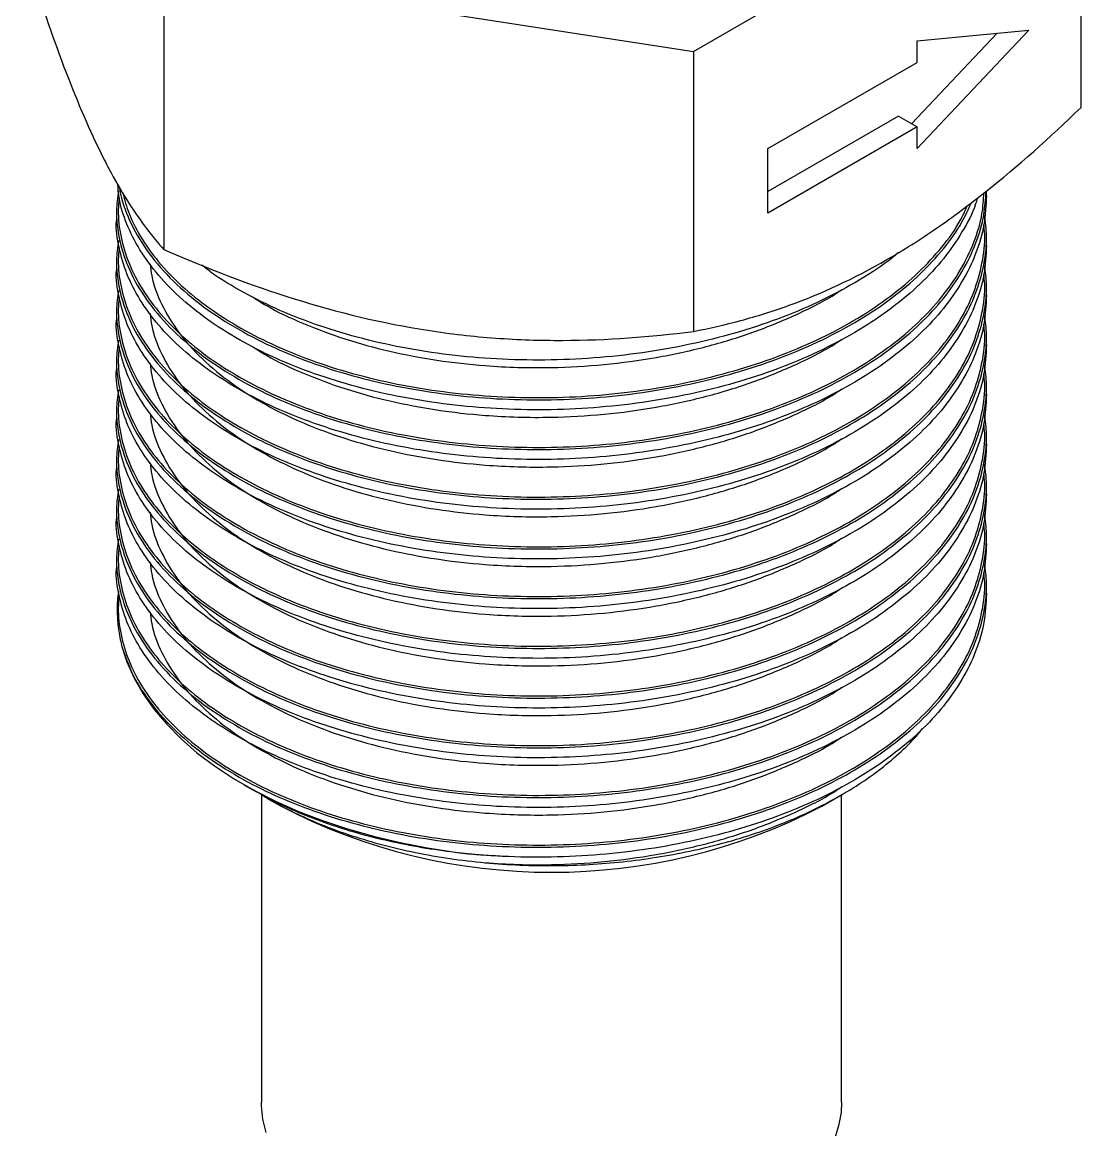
# Model space of a CAD drawing. Header units: millimetres. Extents: x 0 to 297, y 0 to 210.
# Drawn here: x 232.85 to 273, y 39.93 to 81.94 of the extents above; entities that cross this region are included whole.
import ezdxf

# ---------------------------------------------------------------- set-up
doc = ezdxf.new("R2010")
doc.units = ezdxf.units.MM

msp = doc.modelspace()

# ---------------------------------------------------------------- linework, layer by layer
at = {"color": 7, "linetype": 'Continuous', "lineweight": 25}
for p, q in [((258.3037538, 80.8215832), (273.0006918, 89.3059449)), ((273.0006918, 89.3059449), (273.0006918, 78.6909172)), ((238.2273633, 83.9270751), (258.3037538, 80.8215832)), ((238.2273633, 83.9270751), (238.2273633, 73.3120473)), ((269.8297332, 81.5213799), (266.5811209, 78.0829223)), ((271.0316757, 81.6369316), (266.7890349, 77.1463541)), ((266.7890349, 81.2290604), (271.0316757, 81.6369316)), ((266.7890349, 80.4125179), (266.7890349, 81.2290604)), ((258.3037538, 80.8215832), (258.3037538, 70.2065555)), ((261.1321807, 77.1468855), (266.7890349, 80.4125179)), ((266.0819294, 78.3710999), (261.1321821, 75.5136716)), ((266.0819294, 78.3710999), (266.7890349, 77.9628966)), ((266.7890349, 77.9628966), (261.1321807, 74.6972642)), ((266.7890349, 77.1463541), (266.7890349, 77.9628966)), ((261.1321807, 74.6972642), (261.1321807, 77.1468855)), ((269.4243012, 75.3518663), (269.4243012, 75.5402238)), ((236.4243014, 74.7873655), (236.4243014, 74.4091691)), ((269.4243012, 73.466475), (269.4243012, 73.8446714)), ((236.4243014, 72.9019742), (236.4243014, 72.5237778)), ((269.4243012, 71.5810806), (269.4243012, 71.9592771)), ((236.4243014, 71.0165799), (236.4243014, 70.6383834)), ((269.4243012, 69.6956893), (269.4243012, 70.0738857)), ((236.4243014, 69.1311886), (236.4243014, 68.7529921)), ((269.4243012, 67.8102949), (269.4243012, 68.1884914)), ((236.4243014, 67.2457942), (236.4243014, 66.8675978)), ((269.4243012, 65.9249036), (269.4243012, 66.3031001)), ((236.4243014, 65.3604029), (236.4243014, 64.9822065)), ((269.4243012, 64.0395093), (269.4243012, 64.4177057)), ((236.4243014, 63.4750101), (236.4243014, 63.0968136)), ((269.4243012, 62.154118), (269.4243012, 62.5323129)), ((236.4243014, 61.5896172), (236.4243014, 61.2114208)), ((269.4243012, 60.2687251), (269.4243012, 60.6469201)), ((241.2551435, 53.0155342), (241.6167735, 52.8067018)), ((241.9243011, 52.6442907), (241.9243011, 40.9693677)), ((263.1790155, 52.1987279), (263.8987082, 52.6143327)), ((263.9243015, 40.9693677), (263.9243015, 52.6378679)), ((242.1958593, 52.4722933), (242.6695871, 52.1987279))]:
    msp.add_line(p, q, dxfattribs=at)
at = {"color": 7, "linetype": 'Continuous', "lineweight": 25, "flags": 128}
for points in [[(236.6189349, 58.2910808), (236.8223158, 57.6702835), (237.096539, 57.0586346), (237.440397, 56.4588256), (237.8523782, 55.873496), (238.3306685, 55.30522), (238.8731658, 54.756499), (239.4774815, 54.229746), (240.1409572, 53.7272788), (240.8606745, 53.2513083), (241.633467, 52.8039286), (242.4559337, 52.3871076), (243.324456, 52.0026788), (244.2352145, 51.6523346), (245.1842015, 51.3376161), (246.1672415, 51.0599073), (247.1800098, 50.8204304), (248.2180498, 50.6202392), (249.2767965, 50.460214), (250.3515898, 50.3410589)], [(242.1044825, 39.8247185), (241.9800183, 40.3310364), (241.9265316, 40.8414938), (241.9243011, 40.9693677)], [(263.9243015, 40.9693677), (263.9042323, 40.5859544), (263.8151846, 40.077154), (263.6555057, 39.5741399)]]:
    msp.add_lwpolyline(points, dxfattribs=at)
at = {"color": 7, "linetype": 'Continuous', "lineweight": 25}
msp.add_arc((252.9243013, 71.9262247), 22.2336074, 242.53376312, 297.46623688, dxfattribs=at)
for points, knots in [([(232.84791, 84.9019002), (233.2841443, 83.5032933), (233.7244397, 82.1749507), (234.6169027, 79.7236802), (235.0691595, 78.6022947), (235.6438086, 77.3619599), (235.7595217, 77.1212205), (235.9901745, 76.6593093), (236.1049534, 76.4383953), (236.4477308, 75.8042564), (236.674167, 75.419687), (237.3480606, 74.3653032), (237.7901342, 73.7942409), (238.2273628, 73.3120462)], [0, 0, 0, 0, 0.25, 0.25, 0.5, 0.5, 0.5625, 0.5625, 0.625, 0.625, 0.75, 0.75, 1, 1, 1, 1]), ([(258.3037541, 70.2065542), (258.8967706, 70.3206308), (259.4966254, 70.4566381), (260.7138923, 70.7849611), (261.3254653, 70.9758788), (263.1650249, 71.6411821), (264.4001238, 72.2105853), (266.2682737, 73.2882921), (266.8935447, 73.6843726), (267.8352537, 74.3333432), (268.1493942, 74.5585535), (268.7718898, 75.0211696), (269.0811394, 75.2591781), (270.6182542, 76.4798445), (271.818897, 77.5537821), (273.0006926, 78.6909161)], [0, 0, 0, 0, 0.125, 0.125, 0.25, 0.25, 0.5, 0.5, 0.625, 0.625, 0.6875, 0.6875, 0.75, 0.75, 1, 1, 1, 1]), ([(269.0681024, 75.2527855), (269.0492186, 75.1831925), (268.931428, 74.7490947), (268.5163122, 73.9777676), (267.8229693, 72.9587384), (266.9275611, 71.9947965), (265.8579622, 71.0881654), (264.6163648, 70.2512889), (263.2262721, 69.5002957), (261.7145855, 68.8483873), (260.1002718, 68.3012574), (258.3950299, 67.8596426), (256.6099807, 67.5277953), (254.7712246, 67.3128722), (252.9136682, 67.2191536), (251.0687592, 67.2464073), (249.251027, 67.3923221), (247.4729463, 67.653459), (245.7520163, 68.0300191), (244.120246, 68.5165099), (242.6080713, 69.103), (241.2275035, 69.7830659), (239.9884801, 70.5507703), (238.903649, 71.401041), (237.9967034, 72.3211819), (237.2889235, 73.2846634), (236.7979928, 74.2722622), (236.5236401, 75.1045338), (236.4874792, 75.6078303), (236.4754005, 75.7759448)], [0, 0, 0, 0, 0.0074642144, 0.0465592894, 0.0852601535, 0.1237647151, 0.1627307897, 0.2019456805, 0.241160573, 0.2801266459, 0.3186312074, 0.3573320715, 0.3964271466, 0.435672114, 0.4748170167, 0.5136156913, 0.552075557, 0.5909626743, 0.630147542, 0.6693824724, 0.7084179041, 0.7470117582, 0.7860664178, 0.8255702869, 0.8652723959, 0.9049141212, 0.9431701484, 0.9810173009, 1, 1, 1, 1]), ([(236.5304495, 75.6853938), (236.5571269, 75.5432474), (236.6557264, 75.0178754), (237.0278533, 74.1203203), (237.7236153, 73.0212688), (238.6754786, 71.9791163), (239.85021, 71.0186776), (241.1751182, 70.1870859), (242.6080529, 69.4812008), (244.120251, 68.8947052), (245.752015, 68.4082158), (247.4729466, 68.0316554), (249.2510269, 67.7705185), (251.0687593, 67.6246037), (252.9136682, 67.59735), (254.7712247, 67.6910688), (256.6099805, 67.9059914), (258.3950306, 68.2378403), (260.100269, 68.679449), (261.714596, 69.2265837), (263.226232, 69.8784973), (264.6165154, 70.6294644), (265.8574017, 71.4664401), (266.9296279, 72.3727045), (267.8153396, 73.3379996), (268.4681638, 74.2450721), (268.7368964, 74.8436315), (268.8469375, 75.0887306)], [0, 0, 0, 0, 0.0167511363, 0.0619120482, 0.1076235144, 0.1535250132, 0.1992463602, 0.2444259452, 0.2845207719, 0.32507435, 0.3658351855, 0.4065440113, 0.4469435068, 0.4868991342, 0.5272067473, 0.5678740538, 0.6086453168, 0.6492608578, 0.6894668545, 0.7294689179, 0.7699504396, 0.810690458, 0.8514304745, 0.891911998, 0.9319140596, 0.9721200582, 1, 1, 1, 1]), ([(269.4234036, 75.3518948), (269.403889, 74.9855104), (269.3646396, 74.2486061), (269.0408066, 73.1557626), (268.5283112, 72.0911695), (267.8197873, 71.0736636), (266.9284231, 70.1093142), (265.8577284, 69.2028001), (264.6164277, 68.3658855), (263.2262552, 67.6149086), (261.71459, 66.9629911), (260.1002706, 66.4158635), (258.3950302, 65.9742485), (256.6099807, 65.6423996), (254.7712245, 65.427483), (252.9136682, 65.3337583), (251.0687593, 65.3610118), (249.2510269, 65.5069332), (247.4729465, 65.7680621), (245.752016, 66.1446292), (244.1202471, 66.6311183), (242.6080673, 67.2176085), (241.2275186, 67.8976758), (239.9884227, 68.6653743), (238.9038668, 69.5156488), (237.9958869, 70.4357806), (237.2919199, 71.3992943), (236.7872925, 72.3867776), (236.5078803, 73.3875843), (236.3908208, 74.0655701), (236.4249, 74.4061529), (236.425199, 74.4091406)], [0, 0, 0, 0, 0.0355983772, 0.0715985738, 0.1074612712, 0.1429623509, 0.1782833583, 0.2140277194, 0.2500003277, 0.2859729344, 0.321717297, 0.3570383045, 0.3925393842, 0.4284020815, 0.4644022766, 0.5003106834, 0.5359014867, 0.5711814922, 0.6068534273, 0.6427984916, 0.678789481, 0.7145974664, 0.7500003836, 0.7858260087, 0.822063701, 0.8584832428, 0.8948473934, 0.9299404153, 0.9646583682, 0.9996899719, 1, 1, 1, 1]), ([(236.4994927, 75.535632), (236.4646066, 75.2833628), (236.3971826, 74.7958032), (236.4602645, 74.0725757), (236.6332938, 73.2224401), (237.0231465, 72.2346062), (237.724889, 71.1359649), (238.675138, 70.0937016), (239.8503003, 69.1332924), (241.1750971, 68.3016931), (242.6080583, 67.5958099), (244.1202495, 67.0093134), (245.7520153, 66.5228261), (247.4729466, 66.1462585), (249.2510268, 65.8851297), (251.0687593, 65.7392079), (252.9136682, 65.7119561), (254.7712246, 65.8056742), (256.6099806, 66.0205975), (258.3950302, 66.3524445), (260.1002705, 66.79406), (261.7145901, 67.3411875), (263.2262548, 67.9931051), (264.6164295, 68.7440818), (265.8577215, 69.5809969), (266.9284483, 70.4875094), (267.8196943, 71.4518647), (268.5286622, 72.4693485), (269.0394799, 73.5340251), (269.3490305, 74.558522), (269.3871983, 75.2264253), (269.4041965, 75.5238793)], [0, 0, 0, 0, 0.0257009343, 0.0496720782, 0.0734282561, 0.1125541004, 0.1521569274, 0.1919243905, 0.2315357762, 0.2706777982, 0.3054145624, 0.3405487729, 0.3758625439, 0.411131254, 0.4461319741, 0.4807481393, 0.5156692543, 0.550901995, 0.5862248001, 0.621412693, 0.6562457726, 0.6909021683, 0.7259739532, 0.7612696874, 0.7965654232, 0.8316372065, 0.8662936022, 0.9011266818, 0.9363145747, 0.9716373798, 1, 1, 1, 1]), ([(236.4994927, 73.6502376), (236.4646066, 73.3979702), (236.3971826, 72.9104141), (236.4602645, 72.187179), (236.6332938, 71.3370511), (237.0231465, 70.3492152), (237.724889, 69.2505696), (238.675138, 68.2083075), (239.8503003, 67.247898), (241.1750971, 66.4162988), (242.6080583, 65.7104155), (244.1202495, 65.1239194), (245.7520154, 64.6374302), (247.4729465, 64.2608697), (249.2510269, 63.9997329), (251.0687593, 63.8538181), (252.9136682, 63.8265644), (254.7712246, 63.920283), (256.6099806, 64.1352061), (258.3950302, 64.4670533), (260.1002707, 64.9086683), (261.7145895, 65.4557977), (263.2262568, 66.1077082), (264.6164222, 66.8586933), (265.8577485, 67.6956), (266.928349, 68.6021195), (267.8200607, 69.566473), (268.5272803, 70.5839573), (269.0447035, 71.6486336), (269.3509891, 72.7443175), (269.4639622, 73.734007), (269.3849439, 74.3501508), (269.3531725, 74.5978874)], [0, 0, 0, 0, 0.0249387454, 0.0481989962, 0.0712506591, 0.109216182, 0.1476445405, 0.1862326542, 0.2246693192, 0.26265054, 0.2963571459, 0.3304494113, 0.3647159122, 0.3989386902, 0.4329014226, 0.4664910075, 0.500376497, 0.5345643708, 0.5688396378, 0.6029839937, 0.6367840587, 0.6704126795, 0.7044443692, 0.7386933697, 0.7729423688, 0.8069740599, 0.8406026808, 0.8744027458, 0.9085471017, 0.9428223672, 0.9770102424, 1, 1, 1, 1]), ([(269.4234036, 73.4665035), (269.403889, 73.1001191), (269.3646396, 72.3632148), (269.0408066, 71.2703713), (268.5283112, 70.2057783), (267.8197873, 69.1882719), (266.928423, 68.2239244), (265.8577284, 67.3174032), (264.6164276, 66.4804969), (263.2262553, 65.7295117), (261.7145899, 65.0776012), (260.1002706, 64.5304719), (258.3950302, 64.0888569), (256.6099806, 63.7570096), (254.7712246, 63.5420865), (252.9136682, 63.4483679), (251.0687592, 63.4756216), (249.251027, 63.6215364), (247.4729464, 63.8826733), (245.752016, 64.2592334), (244.1202471, 64.7457242), (242.6080673, 65.3322143), (241.2275186, 66.0122804), (239.9884226, 66.7799841), (238.9038668, 67.6302571), (237.9958869, 68.5503894), (237.2919199, 69.513903), (236.7872925, 70.5013862), (236.5078803, 71.502193), (236.3908208, 72.1801788), (236.4249, 72.5207616), (236.425199, 72.5237493)], [0, 0, 0, 0, 0.0355983772, 0.0715985738, 0.1074612712, 0.1429623509, 0.1782833583, 0.214027721, 0.2500003277, 0.285972936, 0.321717297, 0.3570383045, 0.3925393842, 0.4284020815, 0.4644022782, 0.5003106834, 0.5359014867, 0.5711814938, 0.6068534272, 0.6427984932, 0.6787894826, 0.714597468, 0.7500003852, 0.7858260087, 0.822063701, 0.8584832428, 0.8948473934, 0.9299404153, 0.9646583682, 0.9996899719, 1, 1, 1, 1]), ([(238.2273628, 73.3120462), (239.8554115, 72.6014591), (241.4986161, 71.9675413), (244.8293334, 70.9238449), (246.5171787, 70.5157495), (248.6617986, 70.1817395), (249.0936456, 70.1235004), (249.9544534, 70.0253699), (250.3828142, 69.9854829), (251.6620769, 69.8919654), (252.5071483, 69.8645265), (255.0221535, 69.8729939), (256.6719946, 69.9991608), (258.3037541, 70.2065542)], [0, 0, 0, 0, 0.25, 0.25, 0.5, 0.5, 0.5625, 0.5625, 0.625, 0.625, 0.75, 0.75, 1, 1, 1, 1]), ([(266.0803467, 73.1974689), (265.9989122, 73.1271677), (265.5630327, 72.7508794), (264.6076645, 72.1403062), (263.2285876, 71.3847267), (261.713975, 70.7340318), (260.1004354, 70.1865809), (258.3949855, 69.7450523), (256.6099926, 69.4131816), (254.7712216, 69.1982648), (252.9136683, 69.1045447), (251.0687618, 69.1317983), (249.2510169, 69.2777148), (247.4729845, 69.5388634), (245.7518727, 69.9153559), (244.1207813, 70.4021239), (242.6060947, 70.9875819), (241.2348256, 71.6714701), (240.2464847, 72.2557436), (239.7763411, 72.6344196), (239.6574255, 72.7301998)], [0, 0, 0, 0, 0.0139562355, 0.0747010151, 0.1354457918, 0.1958051466, 0.2554496069, 0.3153981444, 0.3759573238, 0.4367486901, 0.4973850537, 0.5574851019, 0.6170603248, 0.6772973754, 0.7379956431, 0.7987714616, 0.8592382522, 0.9190210286, 0.9795176064, 1, 1, 1, 1]), ([(236.4994927, 71.7648463), (236.4646066, 71.5125771), (236.3971826, 71.0250175), (236.4602645, 70.3017901), (236.6332938, 69.4516544), (237.0231465, 68.4638206), (237.724889, 67.3651792), (238.675138, 66.322916), (239.8503003, 65.3625068), (241.1750971, 64.5309074), (242.6080583, 63.8250243), (244.1202495, 63.2385277), (245.7520153, 62.7520404), (247.4729466, 62.3754728), (249.2510268, 62.114344), (251.0687593, 61.9684226), (252.9136682, 61.9411691), (254.7712245, 62.0348938), (256.6099807, 62.2498104), (258.3950302, 62.5816592), (260.1002707, 63.0232742), (261.7145896, 63.5704019), (263.2262567, 64.2223194), (264.6164223, 64.9732962), (265.8577484, 65.8102112), (266.928349, 66.7167238), (267.8200607, 67.6810789), (268.5272803, 68.6985633), (269.0447035, 69.7632378), (269.3509891, 70.8589288), (269.4639622, 71.8486106), (269.3849439, 72.464758), (269.3531725, 72.7124961)], [0, 0, 0, 0, 0.02493874382, 0.04819899615, 0.07125065757, 0.10921618044, 0.14764454047, 0.18623265419, 0.22466931921, 0.26265053998, 0.29635714588, 0.33044941134, 0.36471591225, 0.39893868864, 0.43290142256, 0.46649100601, 0.50037649552, 0.53456437079, 0.56883963627, 0.60298399219, 0.63678405719, 0.670412678, 0.70444436916, 0.7386933682, 0.77294236879, 0.80697405842, 0.84060267923, 0.87440274423, 0.90854710015, 0.94282236718, 0.97701024091, 1, 1, 1, 1]), ([(269.4234036, 71.5811091), (269.403889, 71.2147248), (269.3646396, 70.4778204), (269.0408066, 69.3849769), (268.5283112, 68.3203838), (267.8197873, 67.302878), (266.9284231, 66.3385285), (265.8577284, 65.4320144), (264.6164277, 64.5950998), (263.2262552, 63.8441229), (261.71459, 63.1922054), (260.1002706, 62.6450778), (258.3950302, 62.2034628), (256.6099807, 61.8716139), (254.7712245, 61.6566973), (252.9136682, 61.5629726), (251.0687593, 61.5902261), (249.2510269, 61.7361475), (247.4729465, 61.9972765), (245.752016, 62.3738436), (244.1202471, 62.8603326), (242.6080673, 63.4468228), (241.2275186, 64.1268902), (239.9884227, 64.8945886), (238.9038668, 65.7448631), (237.9958869, 66.6649948), (237.2919199, 67.6285091), (236.7872925, 68.6159903), (236.5078803, 69.6168043), (236.3908208, 70.2947844), (236.4249, 70.6353672), (236.425199, 70.6383549)], [0, 0, 0, 0, 0.0355983772, 0.0715985738, 0.1074612712, 0.1429623509, 0.1782833583, 0.2140277194, 0.2500003277, 0.2859729344, 0.321717297, 0.3570383045, 0.3925393842, 0.4284020815, 0.4644022766, 0.5003106834, 0.5359014867, 0.5711814922, 0.6068534273, 0.6427984916, 0.678789481, 0.7145974664, 0.7500003836, 0.7858260087, 0.822063701, 0.8584832428, 0.8948473934, 0.9299404152, 0.9646583666, 0.9996899719, 1, 1, 1, 1]), ([(236.4994927, 69.879452), (236.4646066, 69.6271845), (236.3971826, 69.1396284), (236.4602645, 68.4163934), (236.6332938, 67.5662655), (237.0231465, 66.5784296), (237.724889, 65.4797839), (238.675138, 64.4375219), (239.8503003, 63.4771124), (241.1750971, 62.6455131), (242.6080583, 61.9396298), (244.1202495, 61.3531337), (245.7520154, 60.8666445), (247.4729465, 60.490084), (249.2510269, 60.2289472), (251.0687593, 60.0830324), (252.9136682, 60.0557787), (254.7712246, 60.1494973), (256.6099806, 60.3644204), (258.3950302, 60.6962677), (260.1002707, 61.1378826), (261.7145895, 61.685012), (263.2262568, 62.3369225), (264.6164222, 63.0879076), (265.8577485, 63.9248143), (266.928349, 64.8313339), (267.8200607, 65.7956872), (268.5272803, 66.813172), (269.0447035, 67.8778465), (269.3509891, 68.9735371), (269.4639622, 69.9632206), (269.3849439, 70.5793649), (269.3531725, 70.8271017)], [0, 0, 0, 0, 0.0249387454, 0.0481989962, 0.0712506591, 0.109216182, 0.1476445405, 0.1862326542, 0.2246693192, 0.26265054, 0.2963571459, 0.3304494113, 0.3647159122, 0.3989386902, 0.4329014226, 0.4664910075, 0.500376497, 0.5345643707, 0.5688396378, 0.6029839937, 0.6367840587, 0.6704126795, 0.7044443691, 0.7386933697, 0.7729423688, 0.8069740599, 0.8406026807, 0.8744027457, 0.9085471017, 0.9428223687, 0.9770102424, 1, 1, 1, 1]), ([(269.4234036, 69.6957178), (269.403889, 69.3293334), (269.3646396, 68.5924291), (269.0408066, 67.4995856), (268.5283112, 66.4349926), (267.8197873, 65.4174863), (266.928423, 64.4531387), (265.8577284, 63.5466175), (264.6164276, 62.7097113), (263.2262553, 61.958726), (261.7145899, 61.3068156), (260.1002706, 60.7596862), (258.3950302, 60.3180712), (256.6099806, 59.986224), (254.7712246, 59.7713008), (252.9136682, 59.6775827), (251.0687593, 59.7048345), (249.2510269, 59.850756), (247.4729464, 60.1118862), (245.752016, 60.4884481), (244.1202471, 60.9749385), (242.6080673, 61.5614287), (241.2275186, 62.2414947), (239.9884226, 63.0091984), (238.9038668, 63.8594715), (237.9958869, 64.7796037), (237.2919199, 65.7431173), (236.7872925, 66.7306006), (236.5078803, 67.7314073), (236.3908208, 68.4093931), (236.4249, 68.7499759), (236.425199, 68.7529636)], [0, 0, 0, 0, 0.0355983772, 0.0715985738, 0.1074612711, 0.1429623509, 0.1782833583, 0.214027721, 0.2500003277, 0.285972936, 0.321717297, 0.3570383045, 0.3925393842, 0.4284020815, 0.4644022782, 0.5003106834, 0.5359014867, 0.5711814922, 0.6068534272, 0.6427984932, 0.6787894826, 0.714597468, 0.7500003852, 0.7858260087, 0.8220637011, 0.8584832428, 0.8948473934, 0.9299404153, 0.9646583682, 0.9996899719, 1, 1, 1, 1]), ([(236.4994927, 67.9940606), (236.4646066, 67.7417914), (236.3971826, 67.2542319), (236.4602645, 66.5310044), (236.6332938, 65.6808688), (237.0231465, 64.6930349), (237.724889, 63.5943936), (238.675138, 62.5521303), (239.8503003, 61.5917211), (241.1750971, 60.7601218), (242.6080583, 60.0542386), (244.1202495, 59.467742), (245.7520153, 58.9812547), (247.4729466, 58.6046871), (249.2510268, 58.3435583), (251.0687593, 58.1976369), (252.9136682, 58.1703834), (254.7712245, 58.2641081), (256.6099807, 58.4790247), (258.3950302, 58.8108736), (260.1002707, 59.2524886), (261.7145896, 59.7996162), (263.2262567, 60.4515337), (264.6164223, 61.2025105), (265.8577484, 62.0394256), (266.928349, 62.9459381), (267.8200607, 63.9102933), (268.5272803, 64.9277776), (269.0447035, 65.9924521), (269.3509891, 67.0881431), (269.4639622, 68.077825), (269.3849439, 68.6939723), (269.3531725, 68.9417104)], [0, 0, 0, 0, 0.02493874382, 0.04819899615, 0.07125065757, 0.10921618044, 0.14764454047, 0.18623265419, 0.22466931921, 0.26265053998, 0.29635714588, 0.33044941134, 0.36471591225, 0.39893868864, 0.43290142256, 0.46649100601, 0.50037649552, 0.53456437079, 0.56883963627, 0.60298399219, 0.63678405719, 0.670412678, 0.70444436916, 0.7386933682, 0.77294236879, 0.80697405842, 0.84060267923, 0.87440274423, 0.90854710015, 0.94282236718, 0.97701024091, 1, 1, 1, 1]), ([(269.4234036, 67.8103235), (269.403889, 67.4439391), (269.3646396, 66.7070347), (269.0408066, 65.6141917), (268.5283113, 64.5495968), (267.8197873, 63.5320975), (266.9284231, 62.5677415), (265.8577284, 61.6612291), (264.6164277, 60.8243144), (263.2262553, 60.0733359), (261.7145899, 59.421425), (260.1002706, 58.8742907), (258.3950302, 58.4326775), (256.6099807, 58.1008282), (254.7712245, 57.8859117), (252.9136682, 57.7921869), (251.0687593, 57.8194405), (249.2510269, 57.9653618), (247.4729465, 58.2264908), (245.752016, 58.6030579), (244.1202471, 59.0895469), (242.6080673, 59.6760371), (241.2275186, 60.3561045), (239.9884227, 61.1238029), (238.9038668, 61.9740776), (237.995887, 62.8942088), (237.2919198, 63.8577247), (236.7872925, 64.8452179), (236.5078802, 65.8459647), (236.390821, 66.5241177), (236.4249, 66.8645826), (236.425199, 66.8675693)], [0, 0, 0, 0, 0.03559837717, 0.07159857382, 0.10746127116, 0.14296234929, 0.17828335831, 0.21402771935, 0.25000032768, 0.28597293438, 0.32171729542, 0.35703830445, 0.39253938416, 0.4284020815, 0.46440227652, 0.50031068337, 0.53590148664, 0.57118149216, 0.60685342723, 0.64279849161, 0.67878948098, 0.71459746637, 0.75000038358, 0.78582600867, 0.822063701, 0.85848324274, 0.89484739174, 0.9299404152, 0.96465836661, 0.99968997032, 1, 1, 1, 1]), ([(236.4994927, 66.1086663), (236.4646066, 65.8563989), (236.3971826, 65.3688428), (236.4602645, 64.6456077), (236.6332938, 63.79548), (237.0231465, 62.8076425), (237.724889, 61.7090036), (238.675138, 60.6667348), (239.8503003, 59.7063271), (241.1750971, 58.8747274), (242.6080583, 58.1688442), (244.1202495, 57.582348), (245.7520154, 57.0958593), (247.4729466, 56.7192969), (249.2510268, 56.4581668), (251.0687593, 56.3122453), (252.9136682, 56.2849934), (254.7712246, 56.3787116), (256.6099806, 56.5936348), (258.3950302, 56.925482), (260.1002707, 57.367097), (261.7145895, 57.9142263), (263.2262568, 58.5661368), (264.6164222, 59.317122), (265.8577485, 60.1540287), (266.928349, 61.0605482), (267.8200607, 62.0249016), (268.5272803, 63.0423864), (269.0447035, 64.1070609), (269.3509891, 65.2027514), (269.4639622, 66.1924349), (269.3849439, 66.8085792), (269.3531725, 67.0563161)], [0, 0, 0, 0, 0.0249387454, 0.0481989962, 0.0712506591, 0.109216182, 0.147644542, 0.1862326542, 0.2246693192, 0.2626505399, 0.2963571458, 0.3304494113, 0.3647159122, 0.3989386901, 0.4329014241, 0.4664910075, 0.500376497, 0.5345643708, 0.5688396378, 0.6029839937, 0.6367840587, 0.6704126795, 0.7044443692, 0.7386933697, 0.7729423688, 0.8069740599, 0.8406026807, 0.8744027457, 0.9085471017, 0.9428223687, 0.9770102424, 1, 1, 1, 1]), ([(269.4234036, 65.9249321), (269.403889, 65.5585478), (269.3646396, 64.8216435), (269.0408066, 63.7288), (268.5283112, 62.6642069), (267.8197873, 61.646701), (266.9284231, 60.6823517), (265.8577284, 59.7758371), (264.6164276, 58.9389242), (263.2262553, 58.1879407), (261.7145899, 57.5360298), (260.1002706, 56.9889006), (258.3950302, 56.5472856), (256.6099806, 56.2154383), (254.7712246, 56.0005151), (252.9136682, 55.906797), (251.0687593, 55.9340489), (249.2510269, 56.0799704), (247.4729464, 56.3411005), (245.752016, 56.7176627), (244.1202472, 57.2041518), (242.6080672, 57.7906469), (241.2275186, 58.4707129), (239.9884227, 59.2384117), (238.9038668, 60.0886861), (237.9958869, 61.008818), (237.2919199, 61.9723317), (236.7872925, 62.9598149), (236.5078803, 63.9606216), (236.3908208, 64.6386075), (236.4249, 64.9791902), (236.425199, 64.9821779)], [0, 0, 0, 0, 0.0355983772, 0.0715985738, 0.1074612712, 0.1429623509, 0.1782833583, 0.2140277194, 0.2500003277, 0.285972936, 0.321717297, 0.3570383045, 0.3925393842, 0.4284020815, 0.4644022782, 0.5003106834, 0.5359014867, 0.5711814922, 0.6068534273, 0.6427984933, 0.6787894826, 0.7145974664, 0.7500003836, 0.7858260087, 0.8220637011, 0.8584832428, 0.8948473934, 0.9299404153, 0.9646583682, 0.9996899719, 1, 1, 1, 1]), ([(236.4994927, 64.2232735), (236.4646066, 63.9710058), (236.3971826, 63.4834492), (236.4602645, 62.7602174), (236.6332938, 61.9100863), (237.0231465, 60.9222482), (237.724889, 59.8236082), (238.675138, 58.7813446), (239.8503003, 57.8209355), (241.1750971, 56.9893361), (242.6080583, 56.2834529), (244.1202495, 55.6969566), (245.7520154, 55.2104683), (247.4729466, 54.8339043), (249.2510269, 54.5727715), (251.0687593, 54.4268532), (252.9136682, 54.3996004), (254.7712246, 54.4933188), (256.6099806, 54.7082418), (258.3950302, 55.0400898), (260.1002707, 55.4817017), (261.7145895, 56.0288335), (263.2262567, 56.6807466), (264.6164222, 57.4317278), (265.8577485, 58.2686386), (266.928349, 59.1751547), (267.8200607, 60.139509), (268.5272803, 61.1569933), (269.0447035, 62.2216687), (269.3509891, 63.3173562), (269.4639622, 64.3070419), (269.3849439, 64.9231874), (269.3531725, 65.1709248)], [0, 0, 0, 0, 0.0249387453, 0.0481989969, 0.071250659, 0.1092161811, 0.1476445411, 0.1862326548, 0.2246693198, 0.2626505406, 0.2963571464, 0.3304494119, 0.3647159127, 0.3989386899, 0.432901423, 0.4664910072, 0.5003764967, 0.5345643704, 0.5688396374, 0.6029839933, 0.6367840575, 0.670412679, 0.7044443694, 0.7386933692, 0.772942369, 0.8069740593, 0.8406026801, 0.8744027451, 0.908547101, 0.9428223672, 0.9770102417, 1, 1, 1, 1]), ([(269.4234036, 64.0395378), (269.403889, 63.6731533), (269.3646396, 62.9362486), (269.0408066, 61.8434076), (268.5283112, 60.7788139), (267.8197873, 59.761308), (266.9284231, 58.7969595), (265.8577284, 57.8904418), (264.6164276, 57.0535314), (263.2262553, 56.3025503), (261.7145899, 55.6506363), (260.1002706, 55.1035079), (258.3950302, 54.6618927), (256.6099806, 54.3300455), (254.7712246, 54.1151223), (252.9136682, 54.021404), (251.0687593, 54.0486567), (249.2510269, 54.194575), (247.4729464, 54.4557079), (245.752016, 54.8322715), (244.1202471, 55.3187614), (242.6080673, 55.9052516), (241.2275186, 56.5853183), (239.9884226, 57.3530194), (238.9038668, 58.2032931), (237.9958869, 59.1234252), (237.2919199, 60.0869388), (236.7872925, 61.0744221), (236.5078803, 62.0752288), (236.3908208, 62.7532146), (236.4249, 63.0937974), (236.425199, 63.0967851)], [0, 0, 0, 0, 0.0355983772, 0.0715985731, 0.1074612704, 0.1429623502, 0.1782833577, 0.2140277195, 0.2500003271, 0.2859729346, 0.3217172965, 0.357038304, 0.3925393837, 0.4284020811, 0.4644022778, 0.500310683, 0.5359014863, 0.5711814926, 0.6068534269, 0.6427984922, 0.6787894816, 0.714597467, 0.7500003842, 0.7858260085, 0.8220637009, 0.8584832427, 0.8948473933, 0.9299404152, 0.9646583682, 0.9996899719, 1, 1, 1, 1]), ([(236.4994927, 62.3378821), (236.4646066, 62.0856138), (236.3971826, 61.598056), (236.4602645, 60.8748247), (236.6332938, 60.024693), (237.0231465, 59.0368581), (237.724889, 57.9382146), (238.675138, 56.8959519), (239.8503003, 55.9355426), (241.1750971, 55.1039433), (242.6080583, 54.39806), (244.1202495, 53.8115637), (245.7520154, 53.3250755), (247.4729466, 52.9485114), (249.2510269, 52.6873786), (251.0687593, 52.5414603), (252.9136682, 52.5142076), (254.7712246, 52.607926), (256.6099806, 52.8228489), (258.3950302, 53.154697), (260.1002707, 53.5963089), (261.7145895, 54.1434407), (263.2262567, 54.7953538), (264.6164222, 55.546335), (265.8577485, 56.3832458), (266.928349, 57.2897618), (267.8200607, 58.2541162), (268.5272803, 59.2716005), (269.0447035, 60.3362759), (269.3509891, 61.4319633), (269.4639622, 62.421649), (269.3849439, 63.0377945), (269.3531725, 63.2855319)], [0, 0, 0, 0, 0.0249387446, 0.0481989962, 0.0712506583, 0.1092161812, 0.1476445405, 0.1862326542, 0.2246693192, 0.26265054, 0.2963571459, 0.3304494113, 0.3647159122, 0.3989386894, 0.4329014226, 0.4664910068, 0.5003764963, 0.53456437, 0.568839637, 0.602983993, 0.6367840572, 0.6704126788, 0.7044443692, 0.738693369, 0.7729423688, 0.8069740592, 0.84060268, 0.874402745, 0.9085471009, 0.9428223672, 0.9770102417, 1, 1, 1, 1]), ([(269.4234036, 62.1541465), (269.403889, 61.7877613), (269.3646396, 61.0508554), (269.0408066, 59.9580149), (268.5283112, 58.8934211), (267.8197873, 57.8759152), (266.9284231, 56.9115666), (265.8577284, 56.005049), (264.6164276, 55.1681385), (263.2262553, 54.4171575), (261.7145899, 53.7652435), (260.1002706, 53.2181151), (258.3950302, 52.7764998), (256.6099806, 52.4446527), (254.7712246, 52.2297295), (252.9136682, 52.1360112), (251.0687593, 52.1632639), (249.2510269, 52.3091822), (247.4729464, 52.5703151), (245.752016, 52.9468787), (244.1202471, 53.4333686), (242.6080673, 54.0198587), (241.2275186, 54.6999255), (239.9884226, 55.4676265), (238.9038668, 56.3179003), (237.9958869, 57.2380324), (237.2919199, 58.201546), (236.7872925, 59.1890293), (236.5078803, 60.189836), (236.3908208, 60.8678218), (236.4249, 61.2084046), (236.425199, 61.2113923)], [0, 0, 0, 0, 0.035598378, 0.0715985738, 0.1074612712, 0.1429623509, 0.1782833583, 0.2140277202, 0.2500003277, 0.2859729352, 0.321717297, 0.3570383045, 0.3925393842, 0.4284020815, 0.4644022782, 0.5003106834, 0.5359014867, 0.571181493, 0.6068534273, 0.6427984924, 0.6787894818, 0.7145974672, 0.7500003844, 0.7858260087, 0.822063701, 0.8584832428, 0.8948473934, 0.9299404153, 0.9646583682, 0.9996899719, 1, 1, 1, 1]), ([(236.6189349, 58.2910808), (236.7491504, 57.9124187), (237.011169, 57.1504782), (237.7281303, 56.0530889), (238.6742712, 55.0104877), (239.85053, 54.0501687), (241.1750435, 53.218546), (242.6080721, 52.5126683), (244.1202458, 51.9261706), (245.7520164, 51.4396827), (247.4729463, 51.0631186), (249.251027, 50.8019858), (251.0687593, 50.6560675), (252.9136682, 50.6288148), (254.7712246, 50.7225331), (256.6099806, 50.9374563), (258.3950302, 51.2693035), (260.1002707, 51.7109187), (261.7145896, 52.2580471), (263.2262567, 52.9099611), (264.6164222, 53.6609421), (265.8577485, 54.497853), (266.928349, 55.404369), (267.8200607, 56.3687233), (268.5272803, 57.3862076), (269.0447035, 58.450883), (269.3509891, 59.5465705), (269.4639622, 60.5362562), (269.3849439, 61.1524017), (269.3531725, 61.4001391)], [0, 0, 0, 0, 0.0408781155, 0.0822545747, 0.1238030443, 0.1651884464, 0.2060834641, 0.2423759323, 0.2790836465, 0.315978963, 0.3528272015, 0.3893954461, 0.425561915, 0.4620469902, 0.4988576475, 0.5357624026, 0.5725262035, 0.6089193007, 0.645127801, 0.681770293, 0.7186467658, 0.7555232386, 0.7921657307, 0.828374231, 0.8647673281, 0.901531129, 0.9384358833, 0.9752465415, 1, 1, 1, 1]), ([(236.510362, 60.3440715), (236.5054488, 60.3199286), (236.4518907, 60.0567478), (236.4455173, 59.580415), (236.4811528, 58.9187888), (236.5729361, 58.500642), (236.6189349, 58.2910808)], [0, 0, 0, 0, 0.03551122359, 0.3871062706, 0.69283806391, 1, 1, 1, 1]), ([(269.4234036, 60.2687536), (269.403889, 59.9023693), (269.3646396, 59.165465), (269.0408066, 58.0726215), (268.5283112, 57.0080284), (267.8197873, 55.9905223), (266.9284231, 55.0261738), (265.8577284, 54.1196562), (264.6164276, 53.2827456), (263.2262554, 52.531765), (261.7145895, 51.8798496), (260.1002721, 51.3327263), (258.3950243, 50.8910915), (256.610003, 50.5593186), (254.771141, 50.3441168), (252.913978, 50.2514425), (251.4366217, 50.2701592), (250.589891, 50.3254875), (250.3515898, 50.3410589)], [0, 0, 0, 0, 0.06474301648, 0.13021682486, 0.19544056228, 0.2600066232, 0.32424518547, 0.3892537053, 0.45467733712, 0.52010096895, 0.58510948878, 0.64934805104, 0.71391411196, 0.77913784938, 0.84461165628, 0.90991852442, 0.97464776621, 1, 1, 1, 1]), ([(250.4104696, 50.0558365), (250.8502425, 50.0216795), (251.7331509, 49.9531044), (253.0548696, 49.9358701), (254.3582138, 49.9788971), (255.6388819, 50.0843997), (256.9142378, 50.2530421), (258.1626966, 50.4836852), (259.3693816, 50.7729125), (260.5298014, 51.1177841), (261.6462442, 51.5208351), (262.7046924, 51.9777545), (263.6904069, 52.4820236), (264.602118, 53.0316229), (265.4431618, 53.6285209), (266.1896472, 54.267034), (266.7097246, 54.7758037), (266.9457245, 55.0759385), (266.9998242, 55.1447403)], [0, 0, 0, 0, 0.0669232222, 0.1343581764, 0.1986525245, 0.2629468285, 0.3281594722, 0.394322811, 0.4586135903, 0.5229051826, 0.5885727263, 0.6542402709, 0.7189262451, 0.7836122192, 0.8492149901, 0.9157666662, 0.9806906878, 1, 1, 1, 1]), ([(249.437752, 50.4236882), (249.0108604, 50.47872), (248.1541634, 50.5891593), (246.91517, 50.8297982), (245.7170676, 51.1242729), (244.5753275, 51.4744171), (243.494154, 51.8791705), (242.4987478, 52.3203708), (241.9043099, 52.6497161), (241.6177519, 52.808482)], [0, 0, 0, 0, 0.1437282131, 0.2884374935, 0.4321657198, 0.5768749719, 0.7206031756, 0.8653124541, 1, 1, 1, 1]), ([(241.9243016, 52.6442913), (242.0598441, 52.5593981), (242.4813649, 52.2953907), (243.2682067, 51.9001525), (244.274848, 51.4597631), (245.3612427, 51.0672716), (246.5228573, 50.7230801), (247.7632629, 50.4340067), (249.060593, 50.2019072), (249.9593094, 50.1046567), (250.4104696, 50.0558365)], [0, 0, 0, 0, 0.0614637905, 0.1911450458, 0.3199323557, 0.4496063895, 0.5845427045, 0.7204994899, 0.8596893129, 1, 1, 1, 1]), ([(250.3515899, 50.3410586), (250.3345607, 50.3411128), (250.3157003, 50.342305), (250.278401, 50.3444848), (250.259543, 50.3457272), (250.2027514, 50.3496651), (250.1645839, 50.3525821), (250.0500215, 50.3617805), (249.9734184, 50.3685395), (249.7436595, 50.3900838), (249.5905032, 50.4061739), (249.4377517, 50.4236882)], [0, 0, 0, 0, 0.0625, 0.0625, 0.125, 0.125, 0.25, 0.25, 0.5, 0.5, 1, 1, 1, 1])]:
    msp.add_open_spline(points, degree=3, knots=knots, dxfattribs=at)
at = {"color": 8, "linetype": 'Continuous', "lineweight": 25}
for points, knots in [([(236.5288756, 75.2622839), (236.5142126, 75.1146737), (236.4656175, 74.6254732), (236.5701414, 73.7951955), (236.8709055, 72.782821), (237.3811295, 71.7943358), (238.0893282, 70.8394439), (238.9879755, 69.9359128), (240.0581754, 69.1006895), (241.2830058, 68.3429838), (242.6522272, 67.6686406), (244.1579309, 67.0848062), (245.7827157, 66.6005465), (247.4962802, 66.2257385), (249.26675, 65.9658715), (251.0767019, 65.8207121), (252.9137142, 65.793719), (254.7633195, 65.8871879), (256.5942046, 66.1013334), (258.3716133, 66.4319076), (260.0695552, 66.8717731), (261.6769638, 67.4166991), (263.1821589, 68.06597), (264.5663839, 68.81388), (265.8023583, 69.6473598), (266.8685198, 70.5501367), (267.7558809, 71.5105059), (268.4620853, 72.523763), (268.9696866, 73.5840793), (269.2707115, 74.5687803), (269.3081701, 75.1980319), (269.3236703, 75.4584153)], [0, 0, 0, 0, 0.0153049667, 0.0507227867, 0.0858313354, 0.1213298916, 0.157100268, 0.1929163353, 0.2285502877, 0.2637811382, 0.2990119886, 0.334645941, 0.3704620083, 0.4062323831, 0.4417309409, 0.4768394881, 0.5122573081, 0.5479911988, 0.583816424, 0.6195048157, 0.6548333581, 0.689982692, 0.7255533338, 0.7613511113, 0.7971488904, 0.8327195306, 0.8678688645, 0.9031974069, 0.9388857986, 0.9747110255, 1, 1, 1, 1]), ([(236.664657, 75.4646335), (236.7347448, 75.2007177), (236.8950457, 74.5971045), (237.3847013, 73.6800726), (238.0883665, 72.7247458), (238.9882319, 71.8213329), (240.0581078, 70.9860732), (241.2830238, 70.2283772), (242.6522223, 69.5540312), (244.1579322, 68.9701981), (245.7827154, 68.4859362), (247.4962801, 68.1111354), (249.2667501, 67.8512604), (251.0767019, 67.7061076), (252.9137142, 67.6791143), (254.7633196, 67.7725771), (256.5942043, 67.9867291), (258.3716139, 68.3173016), (260.0695531, 68.7571675), (261.6769717, 69.3020935), (263.182129, 69.951364), (264.5664963, 70.6992572), (265.8019398, 71.5328224), (266.8700633, 72.4352601), (267.7501828, 73.3969055), (268.3692679, 74.2481888), (268.6152651, 74.7904479), (268.7017119, 74.9810051)], [0, 0, 0, 0, 0.0319173244, 0.0729994842, 0.1143962172, 0.1558458278, 0.1970846766, 0.2378570211, 0.2786293656, 0.3198682162, 0.3613178269, 0.4027145599, 0.4437967178, 0.4844275235, 0.5254162461, 0.5667707527, 0.6082309635, 0.6495328164, 0.6904182189, 0.7310962249, 0.772261805, 0.8136902509, 0.8551186949, 0.8962842768, 0.9369622829, 0.9778476853, 1, 1, 1, 1]), ([(236.5288756, 73.3768926), (236.5142126, 73.2292824), (236.4656175, 72.7400817), (236.5701414, 71.9098057), (236.8709055, 70.8974243), (237.3811295, 69.9089459), (238.0893282, 68.9540523), (238.9879755, 68.0505213), (240.0581754, 67.2152993), (241.2830058, 66.4575884), (242.6522272, 65.7832464), (244.1579309, 65.1994122), (245.7827157, 64.7151506), (247.49628, 64.3403497), (249.2667501, 64.0804747), (251.0767019, 63.9353219), (252.9137142, 63.9083287), (254.7633196, 64.0017914), (256.5942045, 64.2159434), (258.3716133, 64.546516), (260.0695554, 64.9863815), (261.6769631, 65.5313092), (263.1821616, 66.1805731), (264.5663739, 66.9284915), (265.8023952, 67.7619628), (266.868384, 68.6647472), (267.7563821, 69.6251127), (268.4601954, 70.6383776), (268.9768301, 71.6986659), (269.2764561, 72.7897199), (269.3896409, 73.6464569), (269.333444, 74.1315835), (269.3197553, 74.2497525)], [0, 0, 0, 0, 0.0149762079, 0.0496332344, 0.0839876314, 0.1187236614, 0.1537256712, 0.1887723905, 0.2236409067, 0.2581149784, 0.2925890515, 0.3274575678, 0.362504287, 0.3975062969, 0.4322423253, 0.4665967238, 0.5012537503, 0.5362200566, 0.5712757386, 0.6061975248, 0.6407671914, 0.675161499, 0.7099680631, 0.744996887, 0.7800257093, 0.8148322749, 0.8492265825, 0.8837962491, 0.9187180354, 0.9537737174, 0.9887400236, 1, 1, 1, 1]), ([(237.7086904, 72.7671086), (237.7222713, 72.6142713), (237.7685482, 72.0934791), (238.1189086, 71.2153234), (238.7497823, 70.1575046), (239.6447532, 69.1538412), (240.7613223, 68.2297214), (242.0571309, 67.4153996), (243.5012784, 66.7153449), (245.0716165, 66.1327229), (246.7704373, 65.6660154), (248.5583384, 65.3263291), (250.1979902, 65.1404245), (251.6521954, 65.0634349), (253.1596473, 65.0562036), (254.9240943, 65.157471), (256.9009521, 65.4247909), (258.7969294, 65.8375622), (260.5922269, 66.3833342), (262.2428419, 67.0714284), (263.3660003, 67.6275473), (263.8698077, 67.9799642), (263.9348945, 68.0254929)], [0, 0, 0, 0, 0.0234146984, 0.0797854362, 0.1368897627, 0.1942918951, 0.2514951525, 0.3080130307, 0.3615466639, 0.4157182666, 0.4701152594, 0.5243146402, 0.5779025587, 0.6134532967, 0.6493538688, 0.7066365184, 0.7640187066, 0.821004779, 0.8773018695, 0.9341505821, 0.9914929117, 1, 1, 1, 1]), ([(236.5288756, 71.4914982), (236.5142126, 71.3438892), (236.4656175, 70.8546925), (236.5701414, 70.0244138), (236.8709055, 69.0120329), (237.3811295, 68.0235557), (238.0893282, 67.0686567), (238.9879755, 66.1651275), (240.0581754, 65.3299037), (241.2830058, 64.5721982), (242.6522272, 63.8978549), (244.1579309, 63.3140206), (245.7827157, 62.8297608), (247.4962802, 62.4549529), (249.26675, 62.1950858), (251.0767019, 62.0499264), (252.9137142, 62.0229333), (254.7633195, 62.1164022), (256.5942046, 62.3305477), (258.3716132, 62.6611219), (260.0695554, 63.1009874), (261.6769631, 63.6459134), (263.1821615, 64.2951844), (264.566374, 65.0430942), (265.8023952, 65.8765744), (266.8683841, 66.77935), (267.756382, 67.7397239), (268.4601954, 68.7529819), (268.9768301, 69.8132717), (269.2764561, 70.9043264), (269.3896409, 71.7610598), (269.333444, 72.2461911), (269.3197553, 72.3643612)], [0, 0, 0, 0, 0.0149762095, 0.0496332359, 0.0839876329, 0.1187236628, 0.153725671, 0.1887723902, 0.2236409064, 0.2581149795, 0.2925890526, 0.3274575688, 0.362504288, 0.3975062962, 0.4322423261, 0.4665967231, 0.5012537495, 0.5362200573, 0.5712757377, 0.6061975239, 0.6407671904, 0.675161498, 0.7099680636, 0.7449968858, 0.7800257097, 0.8148322737, 0.8492265827, 0.8837962478, 0.9187180339, 0.9537737159, 0.9887400221, 1, 1, 1, 1]), ([(241.594652, 71.5134294), (241.7635554, 71.4036854), (242.3385378, 71.030094), (243.5084098, 70.489764), (245.0696868, 69.9025254), (246.7709539, 69.4370642), (248.5582001, 69.0970443), (250.1980135, 68.9112221), (251.6521903, 68.834218), (253.1596496, 68.8269905), (254.9240936, 68.9282563), (256.9009523, 69.1955767), (258.7969293, 69.6083479), (260.5922269, 70.1541199), (262.2428419, 70.8422141), (263.3660003, 71.398333), (263.8698077, 71.7507498), (263.9348945, 71.7962786)], [0, 0, 0, 0, 0.0311746728, 0.10612513, 0.1819687846, 0.2581279996, 0.3340105453, 0.4090370053, 0.4588102769, 0.5090733382, 0.5892726545, 0.6696113309, 0.7493954204, 0.8282148918, 0.9078066688, 0.9880895408, 1, 1, 1, 1]), ([(237.7086904, 70.8817143), (237.7222713, 70.7288781), (237.7685482, 70.2080899), (238.1189085, 69.3299328), (238.7497824, 68.2721081), (239.6447532, 67.2684514), (240.7613223, 66.3443293), (242.0571309, 65.53001), (243.5012785, 64.8299479), (245.0716164, 64.2473345), (246.7704374, 63.7806183), (248.5583383, 63.4409395), (250.1979902, 63.2550325), (251.6521953, 63.1780449), (253.1596474, 63.1708066), (254.9240942, 63.2720825), (256.9009522, 63.5393953), (258.7969294, 63.9521673), (260.5922269, 64.4979435), (262.2428418, 65.1860381), (263.3660003, 65.7421528), (263.8698077, 66.0945698), (263.9348945, 66.1400986)], [0, 0, 0, 0, 0.0234147009, 0.0797854387, 0.1368897627, 0.1942918977, 0.2514951551, 0.3080130332, 0.3615466639, 0.4157182692, 0.4701152594, 0.5243146428, 0.5779025613, 0.6134532993, 0.6493538689, 0.7066365211, 0.7640187067, 0.8210047791, 0.8773018721, 0.9341505847, 0.9914929117, 1, 1, 1, 1]), ([(236.5288756, 69.6061069), (236.5142126, 69.4584967), (236.4656175, 68.9692961), (236.5701414, 68.13902), (236.8709055, 67.1266386), (237.3811295, 66.1381603), (238.0893282, 65.1832665), (238.9879755, 64.279736), (240.0581754, 63.4445122), (241.2830057, 62.686808), (242.6522273, 62.0124593), (244.1579309, 61.4286268), (245.7827157, 60.9443652), (247.4962801, 60.5695627), (249.26675, 60.3096943), (251.076702, 60.1645348), (252.9137142, 60.1375434), (254.7633196, 60.2310056), (256.5942045, 60.4451578), (258.3716133, 60.7757303), (260.0695554, 61.2155958), (261.6769631, 61.7605235), (263.1821616, 62.4097878), (264.5663739, 63.1577044), (265.8023952, 63.9911823), (266.8683841, 64.8939602), (267.7563821, 65.8543274), (268.4601954, 66.8675919), (268.9768301, 67.9278803), (269.2764561, 69.0189342), (269.3896409, 69.8756713), (269.333444, 70.3607979), (269.3197553, 70.4789669)], [0, 0, 0, 0, 0.0149762079, 0.0496332344, 0.0839876314, 0.1187236614, 0.1537256712, 0.1887723905, 0.2236409067, 0.2581149799, 0.2925890515, 0.3274575677, 0.362504287, 0.3975062968, 0.4322423268, 0.4665967238, 0.5012537503, 0.5362200566, 0.5712757386, 0.6061975248, 0.6407671914, 0.675161499, 0.7099680631, 0.744996887, 0.7800257109, 0.8148322749, 0.8492265825, 0.8837962492, 0.9187180354, 0.9537737174, 0.9887400236, 1, 1, 1, 1]), ([(241.594652, 69.628035), (241.7635554, 69.5182924), (242.3385377, 69.1447054), (243.5084099, 68.6043662), (245.0696867, 68.0171368), (246.7709539, 67.5516686), (248.5582001, 67.2116494), (250.1980135, 67.025831), (251.6521902, 66.9488276), (253.1596497, 66.9415944), (254.9240936, 67.0428625), (256.9009523, 67.3101825), (258.7969294, 67.7229525), (260.5922269, 68.2687293), (262.2428418, 68.9568237), (263.3660003, 69.5129385), (263.8698077, 69.8653555), (263.9348945, 69.9108842)], [0, 0, 0, 0, 0.0311746763, 0.10612513, 0.1819687882, 0.2581279996, 0.3340105453, 0.4090370089, 0.4588102805, 0.5090733383, 0.5892726546, 0.669611331, 0.7493954205, 0.8282148954, 0.9078066724, 0.9880895407, 1, 1, 1, 1]), ([(237.7086904, 68.9963229), (237.7222713, 68.8434869), (237.7685482, 68.3226991), (238.1189086, 67.4445361), (238.7497824, 66.386718), (239.6447531, 65.3830607), (240.7613224, 64.4589343), (242.0571309, 63.6446143), (243.5012784, 62.9445592), (245.0716165, 62.3619372), (246.7704373, 61.8952297), (248.5583384, 61.5555435), (250.1979902, 61.3696389), (251.6521954, 61.2926493), (253.1596473, 61.285418), (254.9240943, 61.3866854), (256.9009521, 61.6540053), (258.7969294, 62.0667766), (260.5922269, 62.6125485), (262.2428419, 63.3006428), (263.3660003, 63.8567616), (263.8698077, 64.2091785), (263.9348945, 64.2547072)], [0, 0, 0, 0, 0.0234147009, 0.0797854362, 0.1368897627, 0.1942918977, 0.2514951526, 0.3080130307, 0.3615466639, 0.4157182666, 0.4701152594, 0.5243146402, 0.5779025587, 0.6134532967, 0.6493538688, 0.7066365184, 0.7640187066, 0.821004779, 0.8773018695, 0.9341505821, 0.9914929117, 1, 1, 1, 1]), ([(236.5288756, 67.7207125), (236.5142126, 67.5731035), (236.4656175, 67.0839068), (236.5701414, 66.2536281), (236.8709055, 65.2412472), (237.3811295, 64.25277), (238.0893282, 63.2978711), (238.9879755, 62.3943419), (240.0581754, 61.559118), (241.2830058, 60.8014125), (242.6522272, 60.1270692), (244.1579309, 59.5432349), (245.7827157, 59.0589752), (247.4962802, 58.6841671), (249.26675, 58.4243005), (251.076702, 58.2791394), (252.9137141, 58.2521529), (254.7633195, 58.3456151), (256.5942046, 58.5597623), (258.3716132, 58.8903365), (260.0695555, 59.3302004), (261.676963, 59.875133), (263.1821615, 60.5243973), (264.566374, 61.272309), (265.8023952, 62.1057886), (266.8683841, 63.0085644), (267.756382, 63.9689382), (268.4601954, 64.9821962), (268.9768301, 66.042486), (269.2764561, 67.1335408), (269.3896409, 67.9902742), (269.333444, 68.4754054), (269.3197553, 68.5935756)], [0, 0, 0, 0, 0.0149762095, 0.0496332359, 0.0839876329, 0.1187236628, 0.153725671, 0.1887723902, 0.2236409064, 0.2581149795, 0.2925890527, 0.3274575688, 0.362504288, 0.3975062962, 0.4322423262, 0.4665967231, 0.5012537511, 0.5362200573, 0.5712757377, 0.6061975239, 0.6407671905, 0.6751614995, 0.7099680635, 0.7449968858, 0.7800257096, 0.8148322737, 0.8492265827, 0.8837962478, 0.9187180339, 0.9537737159, 0.9887400221, 1, 1, 1, 1]), ([(237.7086904, 67.1109286), (237.7222713, 66.9580924), (237.7685482, 66.4373042), (238.1189085, 65.5591471), (238.7497824, 64.5013224), (239.6447532, 63.4976657), (240.7613223, 62.5735436), (242.0571309, 61.7592244), (243.5012785, 61.0591622), (245.0716164, 60.4765488), (246.7704374, 60.0098327), (248.5583383, 59.6701539), (250.1979902, 59.4842468), (251.6521953, 59.4072592), (253.1596474, 59.4000211), (254.9240943, 59.5012955), (256.9009521, 59.7686149), (258.7969295, 60.1813802), (260.5922269, 60.7271583), (262.2428418, 61.4152523), (263.3660003, 61.9713672), (263.8698077, 62.3237841), (263.9348945, 62.3693129)], [0, 0, 0, 0, 0.0234147009, 0.0797854387, 0.1368897627, 0.1942918976, 0.2514951551, 0.3080130332, 0.3615466639, 0.4157182692, 0.4701152594, 0.5243146428, 0.5779025613, 0.6134532993, 0.6493538688, 0.7066365211, 0.7640187092, 0.8210047791, 0.8773018721, 0.9341505847, 0.9914929117, 1, 1, 1, 1]), ([(236.5288756, 65.8353212), (236.5142126, 65.6877111), (236.4656175, 65.1985105), (236.5701414, 64.3682329), (236.8709055, 63.3558583), (237.3811295, 62.3673731), (238.0893282, 61.4124813), (238.9879755, 60.5089501), (240.0581754, 59.6737269), (241.2830058, 58.9160209), (242.6522272, 58.241679), (244.157931, 57.6578397), (245.7827157, 57.17358), (247.4962801, 56.7987769), (249.26675, 56.5389087), (251.076702, 56.3937492), (252.9137142, 56.3667577), (254.7633196, 56.46022), (256.5942045, 56.6743721), (258.3716133, 57.0049447), (260.0695554, 57.4448102), (261.6769631, 57.9897378), (263.1821616, 58.6390021), (264.5663739, 59.3869188), (265.8023952, 60.2203966), (266.8683841, 61.1231745), (267.7563821, 62.0835417), (268.4601954, 63.0968062), (268.9768301, 64.1570946), (269.2764561, 65.2481485), (269.3896409, 66.1048856), (269.333444, 66.5900122), (269.3197553, 66.7081812)], [0, 0, 0, 0, 0.0149762079, 0.0496332344, 0.0839876329, 0.1187236614, 0.1537256712, 0.1887723905, 0.2236409067, 0.2581149799, 0.2925890531, 0.3274575677, 0.362504287, 0.3975062968, 0.4322423268, 0.4665967238, 0.5012537503, 0.5362200565, 0.5712757386, 0.6061975248, 0.6407671914, 0.675161499, 0.7099680631, 0.744996887, 0.7800257109, 0.8148322749, 0.8492265825, 0.8837962491, 0.9187180354, 0.9537737174, 0.9887400236, 1, 1, 1, 1]), ([(237.7086904, 65.2255373), (237.7222713, 65.0727012), (237.7685482, 64.5519134), (238.1189086, 63.6737504), (238.7497824, 62.6159323), (239.6447531, 61.612275), (240.7613224, 60.6881487), (242.0571309, 59.8738286), (243.5012784, 59.1737735), (245.0716165, 58.5911516), (246.7704373, 58.1244441), (248.5583384, 57.7847578), (250.1979902, 57.5988532), (251.6521954, 57.5218636), (253.1596473, 57.5146323), (254.9240943, 57.6158997), (256.9009521, 57.8832196), (258.7969294, 58.2959909), (260.5922269, 58.8417629), (262.2428419, 59.5298571), (263.3660003, 60.085976), (263.8698077, 60.4383928), (263.9348945, 60.4839216)], [0, 0, 0, 0, 0.0234147009, 0.0797854362, 0.1368897627, 0.1942918977, 0.2514951526, 0.3080130307, 0.3615466639, 0.4157182666, 0.4701152594, 0.5243146402, 0.5779025587, 0.6134532967, 0.6493538688, 0.7066365184, 0.7640187066, 0.821004779, 0.8773018695, 0.9341505821, 0.9914929117, 1, 1, 1, 1]), ([(236.5288756, 63.9499269), (236.5142126, 63.8023173), (236.4656175, 63.3131187), (236.5701414, 62.4828404), (236.8709055, 61.4704629), (237.3811295, 60.4819811), (238.0893282, 59.5270881), (238.9879754, 58.6235579), (240.0581754, 57.7883319), (241.2830058, 57.030627), (242.6522272, 56.3562835), (244.1579309, 55.7724495), (245.7827157, 55.2881887), (247.4962801, 54.9133843), (249.26675, 54.6535133), (251.0767019, 54.508357), (252.9137142, 54.4813647), (254.7633196, 54.5748272), (256.5942045, 54.7889793), (258.3716133, 55.1195518), (260.0695554, 55.5594175), (261.6769631, 56.1043443), (263.1821615, 56.7536117), (264.5663739, 57.5015259), (265.8023952, 58.3350014), (266.8683841, 59.2377823), (267.7563821, 60.1981488), (268.4601954, 61.2114132), (268.9768301, 62.2717025), (269.2764561, 63.362753), (269.3896409, 64.2194929), (269.333444, 64.7046194), (269.3197553, 64.8227884)], [0, 0, 0, 0, 0.0149762087, 0.0496332352, 0.0839876329, 0.1187236621, 0.1537256719, 0.1887723911, 0.2236409066, 0.2581149797, 0.2925890528, 0.3274575691, 0.3625042883, 0.3975062973, 0.4322423265, 0.4665967242, 0.5012537507, 0.5362200569, 0.5712757389, 0.6061975251, 0.6407671917, 0.6751614993, 0.7099680641, 0.7449968872, 0.7800257102, 0.8148322751, 0.8492265826, 0.8837962492, 0.9187180354, 0.9537737166, 0.9887400236, 1, 1, 1, 1]), ([(237.7086904, 63.3401444), (237.7222713, 63.1873078), (237.7685482, 62.6665178), (238.1189086, 61.7883584), (238.7497824, 60.7305399), (239.6447532, 59.7268798), (240.7613224, 58.8027557), (242.0571309, 57.9884385), (243.5012785, 57.2883793), (245.0716165, 56.7057615), (246.7704373, 56.2390506), (248.5583384, 55.8993647), (250.1979902, 55.713462), (251.6521954, 55.6364727), (253.1596473, 55.6292386), (254.9240943, 55.7305071), (256.9009521, 55.9978268), (258.7969294, 56.4105976), (260.5922269, 56.9563719), (262.2428418, 57.6444663), (263.3660003, 58.2005831), (263.8698077, 58.553), (263.9348945, 58.5985287)], [0, 0, 0, 0, 0.0234146997, 0.0797854362, 0.1368897627, 0.1942918964, 0.2514951526, 0.3080130319, 0.3615466639, 0.4157182679, 0.4701152594, 0.5243146402, 0.57790256, 0.613453298, 0.6493538688, 0.7066365185, 0.7640187066, 0.821004779, 0.8773018708, 0.9341505834, 0.9914929117, 1, 1, 1, 1]), ([(236.5288756, 62.064534), (236.5142126, 61.9169245), (236.4656175, 61.4277259), (236.5701414, 60.5974476), (236.8709055, 59.5850701), (237.3811295, 58.5965882), (238.0893282, 57.6416953), (238.9879754, 56.7381651), (240.0581754, 55.9029391), (241.2830058, 55.1452342), (242.6522272, 54.4708906), (244.1579309, 53.8870566), (245.7827157, 53.4027959), (247.4962801, 53.0279915), (249.26675, 52.7681204), (251.0767019, 52.6229644), (252.9137142, 52.5959712), (254.7633195, 52.689437), (256.5942046, 52.9035858), (258.3716132, 53.2341591), (260.0695554, 53.6740246), (261.6769631, 54.2189515), (263.1821615, 54.8682189), (264.5663739, 55.6161331), (265.8023952, 56.4496086), (266.8683841, 57.3523895), (267.7563821, 58.3127559), (268.4601954, 59.3260206), (268.9768301, 60.3863089), (269.2764561, 61.4773629), (269.3896409, 62.3340999), (269.333444, 62.8192265), (269.3197553, 62.9373955)], [0, 0, 0, 0, 0.0149762087, 0.0496332352, 0.0839876329, 0.1187236621, 0.1537256719, 0.1887723911, 0.2236409066, 0.2581149797, 0.2925890528, 0.3274575691, 0.3625042883, 0.3975062973, 0.4322423265, 0.4665967242, 0.5012537507, 0.5362200577, 0.5712757389, 0.6061975251, 0.6407671917, 0.6751614993, 0.7099680641, 0.7449968872, 0.7800257102, 0.8148322751, 0.8492265826, 0.8837962492, 0.9187180354, 0.9537737174, 0.9887400236, 1, 1, 1, 1]), ([(237.7086904, 61.4547516), (237.7222713, 61.3019149), (237.7685482, 60.7811247), (238.1189085, 59.9029683), (238.7497824, 58.8451465), (239.6447532, 57.8414865), (240.7613223, 56.9173655), (242.0571309, 56.103045), (243.5012785, 55.4029866), (245.0716165, 54.8203687), (246.7704373, 54.3536578), (248.5583384, 54.0139718), (250.1979902, 53.8280692), (251.6521954, 53.7510799), (253.1596473, 53.7438458), (254.9240943, 53.8451143), (256.9009521, 54.112434), (258.7969294, 54.5252047), (260.5922269, 55.0709791), (262.2428418, 55.7590734), (263.3660003, 56.3151903), (263.8698077, 56.6676072), (263.9348945, 56.7131359)], [0, 0, 0, 0, 0.0234146997, 0.0797854374, 0.1368897627, 0.1942918964, 0.2514951538, 0.3080130319, 0.3615466639, 0.4157182679, 0.4701152594, 0.5243146402, 0.57790256, 0.613453298, 0.6493538688, 0.7066365185, 0.7640187066, 0.821004779, 0.8773018708, 0.9341505834, 0.9914929117, 1, 1, 1, 1]), ([(236.5288756, 60.1791412), (236.5142126, 60.0315316), (236.4656175, 59.542333), (236.5701414, 58.712055), (236.8709055, 57.6996765), (237.3811295, 56.7111981), (238.0893282, 55.7563017), (238.9879754, 54.8527725), (240.0581754, 54.0175462), (241.2830058, 53.2598413), (242.6522272, 52.5854978), (244.1579309, 52.0016638), (245.7827157, 51.517403), (247.4962801, 51.1425987), (249.26675, 50.8827276), (251.0767019, 50.7375715), (252.9137142, 50.7105783), (254.7633195, 50.8040441), (256.5942046, 51.0181929), (258.3716132, 51.3487663), (260.0695554, 51.7886318), (261.6769631, 52.3335587), (263.1821615, 52.9828261), (264.5663739, 53.7307403), (265.8023952, 54.5642157), (266.8683841, 55.4669967), (267.7563821, 56.427363), (268.4601954, 57.4406278), (268.9768301, 58.5009161), (269.2764561, 59.59197), (269.3896409, 60.4487071), (269.333444, 60.9338337), (269.3197553, 61.0520027)], [0, 0, 0, 0, 0.0149762087, 0.0496332352, 0.0839876329, 0.1187236629, 0.1537256719, 0.1887723911, 0.2236409065, 0.2581149797, 0.2925890528, 0.327457569, 0.3625042883, 0.3975062973, 0.4322423265, 0.4665967242, 0.5012537507, 0.5362200577, 0.5712757389, 0.6061975251, 0.6407671917, 0.6751614993, 0.7099680641, 0.7449968872, 0.7800257102, 0.8148322751, 0.8492265826, 0.8837962492, 0.9187180354, 0.9537737174, 0.9887400236, 1, 1, 1, 1]), ([(237.7086904, 59.5693588), (237.7222713, 59.416522), (237.7685482, 58.8957319), (238.1189085, 58.0175755), (238.7497824, 56.9597537), (239.6447532, 55.9560936), (240.7613223, 55.0319727), (242.0571309, 54.2176522), (243.5012785, 53.5175938), (245.0716165, 52.934976), (246.7704374, 52.4682642), (248.5583383, 52.1285817), (250.1979902, 51.9426759), (251.6521954, 51.8656872), (253.1596473, 51.8584529), (254.9240943, 51.9597215), (256.9009521, 52.2270412), (258.7969294, 52.6398119), (260.5922269, 53.1855863), (262.2428418, 53.8736806), (263.3660003, 54.4297974), (263.8698077, 54.7822143), (263.9348945, 54.8277431)], [0, 0, 0, 0, 0.0234146997, 0.0797854374, 0.1368897627, 0.1942918964, 0.2514951538, 0.3080130319, 0.3615466639, 0.4157182679, 0.4701152594, 0.5243146415, 0.57790256, 0.613453298, 0.6493538688, 0.7066365185, 0.7640187066, 0.821004779, 0.8773018708, 0.9341505834, 0.9914929117, 1, 1, 1, 1]), ([(250.4104696, 50.0558365), (250.822785, 50.029882), (251.6514732, 49.9777177), (253.1599737, 49.974224), (254.9239902, 50.0739601), (256.9009799, 50.3417464), (258.7969221, 50.7543932), (260.5922289, 51.3002004), (262.2428413, 51.9882858), (263.3660003, 52.5444046), (263.8698077, 52.8968215), (263.9348945, 52.9423502)], [0, 0, 0, 0, 0.0842240076, 0.1692768115, 0.3049863551, 0.4409317114, 0.5759386246, 0.7093132591, 0.8439947501, 0.9798456766, 1, 1, 1, 1])]:
    msp.add_open_spline(points, degree=3, knots=knots, dxfattribs=at)

doc.saveas('drawing.dxf')
